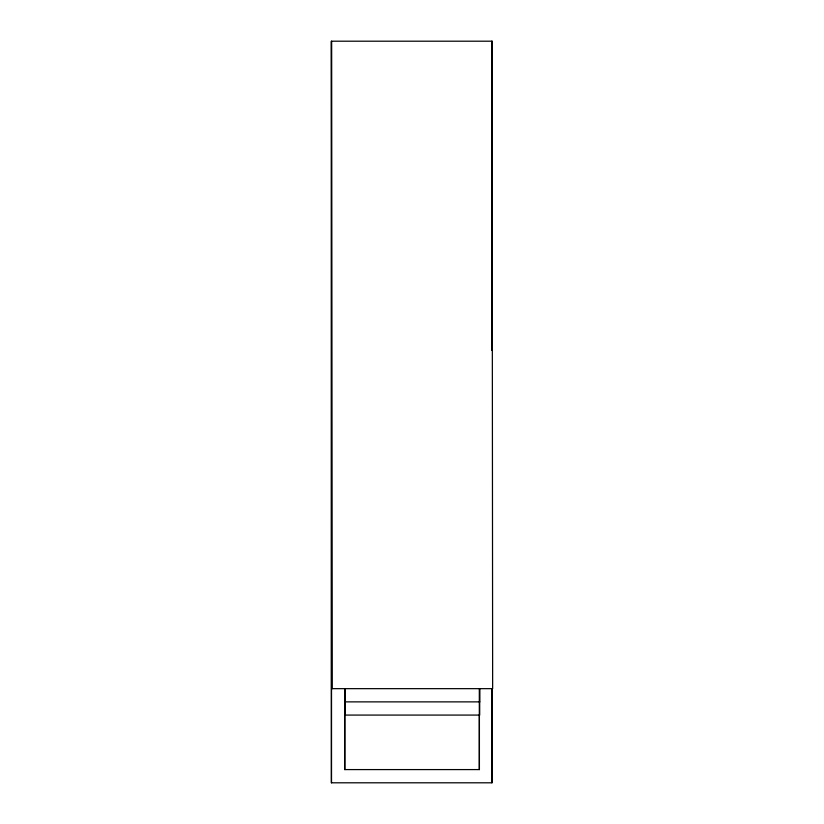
<?xml version="1.0" encoding="UTF-8"?>
<svg xmlns="http://www.w3.org/2000/svg" width="824" height="824" viewBox="0 0 824 824"><rect width="100%" height="100%" fill="white"/><g stroke="black" fill="none" stroke-linecap="round" stroke-linejoin="round"><path stroke-width="1.24" d="M331.516 688.658L492.649 688.658L492.052 41.282M344.69 701.873L479.867 701.873L479.867 688.658M344.69 715.077L479.702 715.077L479.702 701.873M492.052 350.2L492.052 41.2L331.351 41.2L331.351 782.8L492.052 782.8L492.052 688.812M491.887 41.2L491.887 350.2M491.887 688.812L491.887 782.8M479.403 715.077L479.403 769.585L344.69 769.585L344.69 688.658M479.311 688.658L479.311 769.585M345.256 688.658L345.256 701.873M345.091 701.873L345.091 715.077M344.823 715.077L344.823 769.585M332.144 688.658L331.516 41.2L331.516 782.8"/></g></svg>
